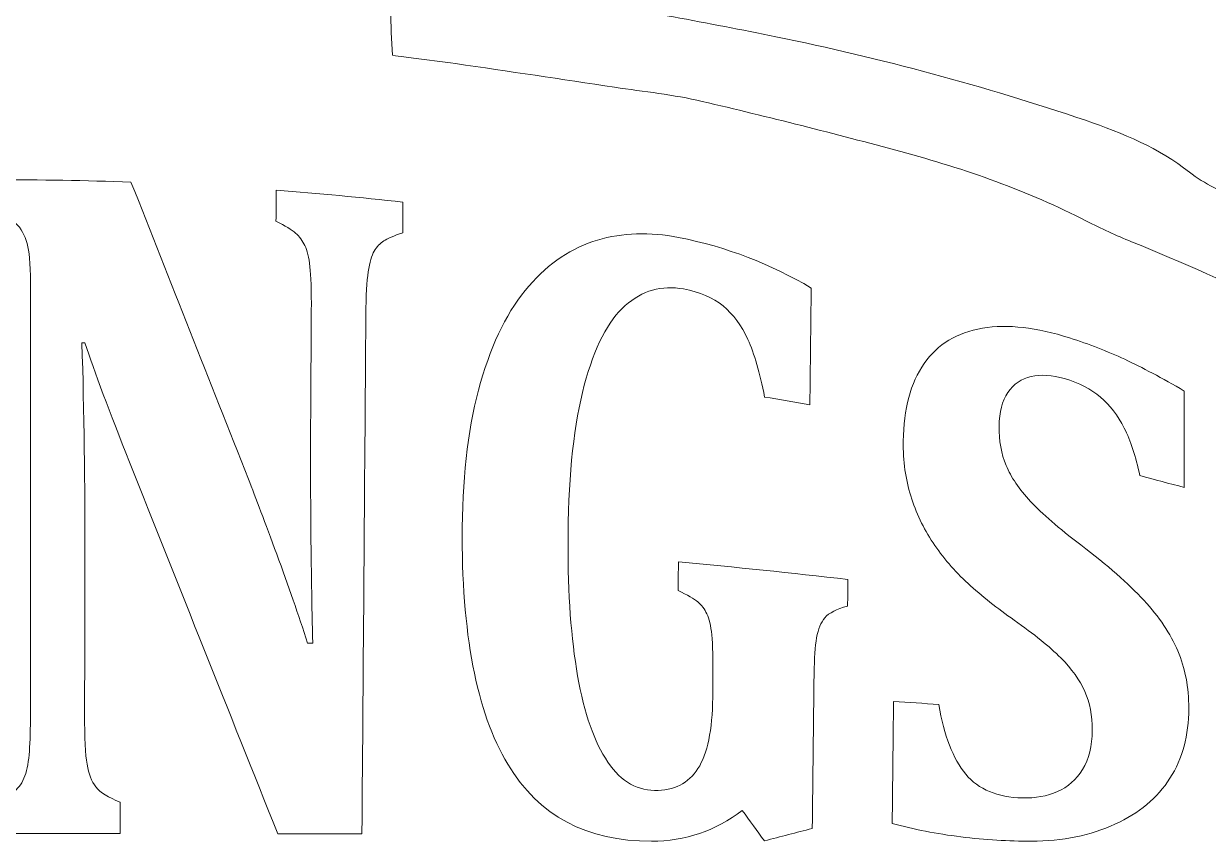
# Model space of a CAD drawing. Header units: inches. Extents: x 112 to 968, y -947 to -133.
# Drawn here: x 540 to 761.7, y -768.2 to -615.1 of the extents above; entities that cross this region are included whole.
import ezdxf

# ---------------------------------------------------------------- set-up
doc = ezdxf.new("R2010")
doc.units = ezdxf.units.IN
doc.header["$MEASUREMENT"] = 0
doc.layers.add('Layer 1', color=7, linetype='Continuous')

# ---------------------------------------------------------------- blocks, each defined once
blk = doc.blocks.new('block 7')
at = {"layer": 'Layer 1', "lineweight": 0}
blk.add_open_spline([(610.96, -648.52), (610.95, -650.43), (610.93, -652.33), (610.92, -654.24), (609.24, -654.81), (608.05, -655.33), (607.36, -655.78), (606.67, -656.23), (606.07, -656.87), (605.59, -657.69), (605.1, -658.52), (604.73, -659.81), (604.46, -661.56), (604.2, -663.31), (604.05, -666.01), (604.02, -669.68), (603.78, -702.05), (603.53, -734.43), (603.29, -766.81), (598.04, -766.8), (592.78, -766.8), (587.53, -766.79), (578.35, -743.9), (569.11, -720.6), (559.79, -697.22), (556.02, -687.73), (553.23, -680.28), (551.45, -674.87), (551.26, -674.87), (551.07, -674.86), (550.88, -674.86), (551.28, -687.71), (551.46, -701.27), (551.43, -715.54), (551.42, -725.15), (551.4, -734.76), (551.38, -744.38), (551.38, -748.86), (551.53, -751.99), (551.84, -753.78), (552.14, -755.58), (552.7, -757), (553.5, -758.04), (554.31, -759.09), (555.83, -760.03), (558.06, -760.87), (558.06, -762.84), (558.05, -764.81), (558.05, -766.77), (550.23, -766.77), (542.41, -766.77), (534.59, -766.77), (534.59, -764.8), (534.59, -762.82), (534.59, -760.85), (536.12, -760.25), (537.33, -759.6), (538.22, -758.88), (539.11, -758.16), (539.77, -757.19), (540.21, -755.96), (540.65, -754.74), (540.93, -753.2), (541.05, -751.34), (541.18, -749.49), (541.24, -747.16), (541.24, -744.35), (541.26, -718.49), (541.27, -692.64), (541.28, -666.78), (541.29, -662.29), (541.15, -659.2), (540.88, -657.49), (540.61, -655.79), (540.04, -654.37), (539.18, -653.23), (538.32, -652.09), (536.78, -651.1), (534.56, -650.27), (534.56, -648.29), (534.56, -646.32), (534.56, -644.34), (543.06, -644.32), (551.56, -644.45), (560.06, -644.75), (567.44, -663.34), (574.77, -681.94), (582.05, -700.37), (583.4, -703.85), (585.17, -708.55), (587.34, -714.45), (589.51, -720.35), (591.43, -725.9), (593.1, -731.1), (593.43, -731.11), (593.76, -731.12), (594.09, -731.13), (593.73, -717.12), (593.6, -701.82), (593.71, -685.23), (593.74, -679.78), (593.78, -674.33), (593.81, -668.88), (593.84, -665.07), (593.75, -662.31), (593.55, -660.6), (593.36, -658.88), (593.04, -657.57), (592.61, -656.65), (592.17, -655.74), (591.59, -654.96), (590.87, -654.31), (590.13, -653.67), (588.91, -652.93), (587.2, -652.1), (587.21, -650.16), (587.23, -648.21), (587.24, -646.27), (595.16, -646.88), (603.07, -647.63), (610.96, -648.52)], degree=3, knots=[0, 0, 0, 0, 1, 1, 1, 2, 2, 2, 3, 3, 3, 4, 4, 4, 5, 5, 5, 6, 6, 6, 7, 7, 7, 8, 8, 8, 9, 9, 9, 10, 10, 10, 11, 11, 11, 12, 12, 12, 13, 13, 13, 14, 14, 14, 15, 15, 15, 16, 16, 16, 17, 17, 17, 18, 18, 18, 19, 19, 19, 20, 20, 20, 21, 21, 21, 22, 22, 22, 23, 23, 23, 24, 24, 24, 25, 25, 25, 26, 26, 26, 27, 27, 27, 28, 28, 28, 29, 29, 29, 30, 30, 30, 31, 31, 31, 32, 32, 32, 33, 33, 33, 34, 34, 34, 35, 35, 35, 36, 36, 36, 37, 37, 37, 38, 38, 38, 39, 39, 39, 40, 40, 40, 40], dxfattribs=at)
blk = doc.blocks.new('block 8')
at = {"layer": 'Layer 1', "lineweight": 0}
blk.add_open_spline([(687.37, -664.6), (687.29, -671.9), (687.2, -679.19), (687.12, -686.49), (684.3, -685.98), (681.47, -685.49), (678.64, -685.01), (677.75, -680.46), (676.7, -676.86), (675.51, -674.24), (674.32, -671.62), (672.77, -669.52), (670.87, -667.96), (668.96, -666.4), (666.5, -665.33), (663.48, -664.78), (659.38, -664.04), (655.73, -665.06), (652.55, -667.88), (649.36, -670.7), (646.81, -675.68), (644.9, -682.8), (643, -689.92), (641.98, -699.18), (641.87, -710.49), (641.76, -720.23), (642.28, -728.73), (643.43, -735.92), (644.57, -743.12), (646.38, -748.7), (648.84, -752.67), (651.3, -756.65), (654.37, -758.62), (658.05, -758.68), (661.69, -758.74), (664.4, -757.36), (666.17, -754.6), (667.94, -751.83), (668.86, -747.41), (668.93, -741.28), (668.94, -740.27), (668.95, -739.26), (668.96, -738.25), (669.01, -734.2), (668.94, -731.31), (668.76, -729.56), (668.57, -727.82), (668.26, -726.5), (667.84, -725.61), (667.42, -724.72), (666.85, -723.98), (666.16, -723.39), (665.46, -722.8), (664.23, -722.08), (662.45, -721.23), (662.48, -719.45), (662.5, -717.67), (662.52, -715.9), (673.11, -716.86), (683.68, -717.96), (694.24, -719.17), (694.22, -720.84), (694.2, -722.5), (694.18, -724.17), (692.11, -724.72), (690.7, -725.45), (689.94, -726.35), (689.19, -727.24), (688.67, -728.49), (688.38, -730.08), (688.09, -731.67), (687.94, -733.93), (687.9, -736.85), (687.79, -746.51), (687.68, -756.16), (687.57, -765.82), (684.58, -766.58), (681.6, -767.34), (678.61, -768.12), (677.23, -766.24), (675.84, -764.35), (674.46, -762.44), (669.49, -766.23), (663.82, -768.2), (657.45, -768.2), (645.37, -768.22), (636.41, -763.51), (630.57, -753.76), (624.73, -744.03), (621.88, -729.14), (622.06, -709.37), (622.16, -698.98), (623.3, -689.92), (625.5, -682.28), (627.69, -674.64), (630.7, -668.61), (634.52, -664.25), (638.33, -659.89), (642.61, -657.01), (647.35, -655.61), (652.08, -654.22), (657.15, -654.07), (662.53, -655.12), (671.6, -656.9), (679.87, -660.16), (687.37, -664.6)], degree=3, knots=[0, 0, 0, 0, 1, 1, 1, 2, 2, 2, 3, 3, 3, 4, 4, 4, 5, 5, 5, 6, 6, 6, 7, 7, 7, 8, 8, 8, 9, 9, 9, 10, 10, 10, 11, 11, 11, 12, 12, 12, 13, 13, 13, 14, 14, 14, 15, 15, 15, 16, 16, 16, 17, 17, 17, 18, 18, 18, 19, 19, 19, 20, 20, 20, 21, 21, 21, 22, 22, 22, 23, 23, 23, 24, 24, 24, 25, 25, 25, 26, 26, 26, 27, 27, 27, 28, 28, 28, 29, 29, 29, 30, 30, 30, 31, 31, 31, 32, 32, 32, 33, 33, 33, 34, 34, 34, 35, 35, 35, 35], dxfattribs=at)
blk = doc.blocks.new('block 9')
at = {"layer": 'Layer 1', "lineweight": 0}
blk.add_open_spline([(711.25, -742.59), (712.23, -748.42), (713.91, -752.78), (716.3, -755.65), (718.69, -758.53), (722.22, -759.98), (726.88, -760.09), (729.32, -760.16), (731.51, -759.75), (733.46, -758.91), (735.41, -758.06), (736.97, -756.67), (738.16, -754.74), (739.35, -752.81), (739.95, -750.38), (739.96, -747.42), (739.98, -744.68), (739.51, -742.26), (738.58, -740.14), (737.65, -738.03), (736.14, -735.94), (734.06, -733.85), (731.98, -731.76), (729.08, -729.43), (725.36, -726.81), (722.17, -724.59), (719.29, -722.3), (716.72, -719.94), (714.16, -717.58), (711.97, -715.04), (710.17, -712.31), (708.36, -709.58), (706.97, -706.65), (706, -703.54), (705.02, -700.42), (704.56, -697), (704.59, -693.3), (704.66, -687.24), (705.96, -682.34), (708.5, -678.73), (711.04, -675.13), (714.68, -672.91), (719.41, -672.12), (724.13, -671.34), (729.58, -671.97), (735.73, -673.94), (739.33, -675.09), (742.76, -676.44), (746.03, -677.95), (749.29, -679.46), (753.01, -681.45), (757.19, -683.89), (757.19, -689.91), (757.19, -695.93), (757.18, -701.95), (754.42, -701.2), (751.64, -700.47), (748.87, -699.74), (748.11, -696.16), (747.13, -693.18), (745.95, -690.82), (744.76, -688.46), (743.28, -686.52), (741.5, -685.02), (739.73, -683.53), (737.48, -682.36), (734.77, -681.57), (732.45, -680.9), (730.38, -680.76), (728.54, -681.17), (726.71, -681.59), (725.25, -682.58), (724.17, -684.15), (723.1, -685.73), (722.55, -687.84), (722.53, -690.47), (722.5, -693.19), (722.94, -695.65), (723.84, -697.83), (724.75, -700.01), (726.27, -702.27), (728.42, -704.57), (730.57, -706.87), (733.71, -709.6), (737.81, -712.71), (742.82, -716.52), (746.75, -719.96), (749.62, -723.08), (752.49, -726.2), (754.61, -729.35), (755.98, -732.57), (757.35, -735.79), (758.03, -739.35), (758.03, -743.32), (758.03, -748.41), (756.86, -752.71), (754.51, -756.41), (752.16, -760.09), (748.72, -762.97), (744.21, -765.03), (739.69, -767.09), (734.47, -768.2), (728.56, -768.2), (724.34, -768.2), (719.94, -767.94), (715.38, -767.38), (710.82, -766.82), (706.53, -765.99), (702.53, -764.86), (702.61, -757.25), (702.7, -749.63), (702.78, -742.02), (705.6, -742.2), (708.43, -742.39), (711.25, -742.59)], degree=3, knots=[0, 0, 0, 0, 1, 1, 1, 2, 2, 2, 3, 3, 3, 4, 4, 4, 5, 5, 5, 6, 6, 6, 7, 7, 7, 8, 8, 8, 9, 9, 9, 10, 10, 10, 11, 11, 11, 12, 12, 12, 13, 13, 13, 14, 14, 14, 15, 15, 15, 16, 16, 16, 17, 17, 17, 18, 18, 18, 19, 19, 19, 20, 20, 20, 21, 21, 21, 22, 22, 22, 23, 23, 23, 24, 24, 24, 25, 25, 25, 26, 26, 26, 27, 27, 27, 28, 28, 28, 29, 29, 29, 30, 30, 30, 31, 31, 31, 32, 32, 32, 33, 33, 33, 34, 34, 34, 35, 35, 35, 36, 36, 36, 37, 37, 37, 38, 38, 38, 38], dxfattribs=at)
blk = doc.blocks.new('block 3')
at = {"layer": 'Layer 1'}
for name in ['block 7', 'block 8', 'block 9']:
    blk.add_blockref(name, (0, 0), dxfattribs=at)
blk = doc.blocks.new('block 25')
at = {"layer": 'Layer 1', "lineweight": 0}
blk.add_open_spline([(967.89, -491.08), (966.59, -492.04), (965.29, -493), (963.48, -494.33), (963.23, -497.7), (960.65, -500.79), (957.85, -503.73), (954.63, -507.1), (952.05, -510.77), (950.04, -514.77), (946.86, -521.12), (943.68, -527.47), (940.43, -533.79), (939.08, -536.43), (937.67, -539.06), (936.09, -541.6), (931.33, -549.24), (925.19, -555.76), (915.88, -559.61), (915.9, -559.89), (915.85, -560.13), (915.94, -560.31), (922.07, -571.85), (926.02, -584), (929.83, -596.2), (930.71, -599), (931.61, -601.8), (932.49, -604.61), (934.93, -612.41), (938.41, -619.84), (943.32, -626.75), (944.02, -627.73), (944.74, -628.71), (945.29, -629.75), (946.73, -632.46), (948.59, -634.76), (952.02, -635.83), (952.73, -636.06), (953.37, -636.58), (953.9, -637.08), (956, -639.03), (955.73, -641.56), (953.18, -643.24), (950.56, -644.97), (947.56, -646.04), (944.35, -646.69), (938.26, -647.9), (932.1, -647.75), (925.93, -647.16), (915.14, -646.12), (904.33, -645.18), (893.57, -643.94), (880.62, -642.45), (867.67, -640.89), (854.79, -639), (842.37, -637.17), (830.41, -633.88), (819.28, -628.56), (819.06, -628.45), (818.8, -628.4), (818.33, -628.24), (818.01, -628.92), (817.64, -629.58), (817.36, -630.26), (812.24, -642.62), (808.32, -655.23), (806.58, -668.34), (806.11, -671.84), (802.1, -674.77), (797.92, -674.73), (793.72, -674.68), (789.66, -673.89), (785.78, -672.56), (782.16, -671.33), (778.54, -670.03), (775.17, -668.37), (766.07, -663.91), (756.78, -659.79), (747.33, -655.93), (744.45, -654.75), (741.6, -653.49), (738.87, -652.07), (727.95, -646.38), (716.21, -642.32), (704.13, -639.04), (691.82, -635.7), (679.42, -632.58), (666.98, -629.65), (661.63, -628.39), (656.06, -627.82), (650.58, -626.99), (640.66, -625.49), (630.74, -624.02), (620.81, -622.56), (618.2, -622.18), (615.57, -621.88), (612.96, -621.54), (611.74, -621.38), (610.53, -621.22), (609, -621.01), (608.89, -618.12), (608.59, -615.3), (608.73, -612.51), (608.89, -609.12), (611.07, -607.45), (614.94, -607.81), (622.4, -608.5), (629.84, -609.39), (637.28, -610.22), (638.4, -610.34), (639.46, -610.74), (640.62, -610.21), (641.07, -610), (641.83, -610.2), (642.43, -610.31), (655.2, -612.7), (668.03, -614.91), (680.74, -617.53), (700.44, -621.6), (719.78, -626.77), (738.67, -633.18), (745.7, -635.56), (752.5, -638.46), (758.14, -642.88), (761.05, -645.16), (764.21, -646.64), (767.78, -647.86), (772.95, -649.63), (777.94, -651.82), (783.03, -653.79), (785.18, -654.63), (787.38, -655.39), (789.73, -656.25), (790.81, -652.41), (791.76, -648.86), (792.8, -645.34), (798.13, -627.22), (805.53, -609.73), (813.62, -592.45), (819.94, -578.96), (827.81, -566.14), (835.65, -553.31), (840.54, -545.31), (845.26, -537.24), (850.05, -529.2), (850.49, -528.46), (850.85, -527.69), (851.31, -526.81), (850.8, -526.62), (850.45, -526.42), (850.06, -526.33), (840.12, -524.04), (830.68, -520.55), (821.11, -517.34), (798.68, -509.82), (775.96, -502.98), (753.06, -496.61), (728.66, -489.82), (704.17, -483.28), (679.66, -476.76), (676.5, -475.92), (673.07, -475.76), (669.75, -475.5), (656.82, -474.49), (643.89, -473.61), (630.96, -472.59), (625.95, -472.2), (620.94, -471.67), (616.16, -470.15), (614.76, -469.7), (613.4, -469.14), (612.03, -468.59), (610.48, -467.97), (609.34, -467.05), (609.56, -465.41), (609.77, -463.88), (611.07, -463.18), (612.63, -462.99), (616.1, -462.56), (619.61, -461.96), (623.1, -462.01), (627.67, -462.08), (632.23, -462.68), (636.8, -463.08), (638.45, -463.23), (640.06, -463.62), (641.67, -462.78), (642.18, -462.52), (643.05, -462.64), (643.72, -462.74), (665.14, -465.88), (686.61, -468.78), (707.96, -472.25), (734.19, -476.51), (760.12, -481.96), (785.62, -488.89), (786.29, -489.07), (786.97, -489.21), (787.83, -489.41), (788.03, -488.9), (788.24, -488.43), (788.4, -487.95), (790.26, -482.45), (793.8, -477.75), (797.7, -473.23), (799.81, -470.78), (802.3, -468.64), (805.34, -467.03), (807.2, -466.04), (809.07, -465.65), (811.36, -465.95), (814.84, -466.41), (818.39, -466.39), (821.9, -466.68), (832.21, -467.56), (842.25, -469.71), (852.32, -471.77), (861.86, -473.72), (871.4, -475.69), (881.01, -477.35), (890.49, -478.98), (900.13, -479.18), (909.75, -479.43), (919.18, -479.68), (928.62, -479.91), (938.04, -480.49), (946.34, -481), (954.43, -482.66), (962.22, -485.34), (964.48, -486.11), (966.6, -486.96), (967.97, -488.79), (967.94, -489.56), (967.92, -490.32), (967.89, -491.08)], degree=3, knots=[0, 0, 0, 0, 1, 1, 1, 2, 2, 2, 3, 3, 3, 4, 4, 4, 5, 5, 5, 6, 6, 6, 7, 7, 7, 8, 8, 8, 9, 9, 9, 10, 10, 10, 11, 11, 11, 12, 12, 12, 13, 13, 13, 14, 14, 14, 15, 15, 15, 16, 16, 16, 17, 17, 17, 18, 18, 18, 19, 19, 19, 20, 20, 20, 21, 21, 21, 22, 22, 22, 23, 23, 23, 24, 24, 24, 25, 25, 25, 26, 26, 26, 27, 27, 27, 28, 28, 28, 29, 29, 29, 30, 30, 30, 31, 31, 31, 32, 32, 32, 33, 33, 33, 34, 34, 34, 35, 35, 35, 36, 36, 36, 37, 37, 37, 38, 38, 38, 39, 39, 39, 40, 40, 40, 41, 41, 41, 42, 42, 42, 43, 43, 43, 44, 44, 44, 45, 45, 45, 46, 46, 46, 47, 47, 47, 48, 48, 48, 49, 49, 49, 50, 50, 50, 51, 51, 51, 52, 52, 52, 53, 53, 53, 54, 54, 54, 55, 55, 55, 56, 56, 56, 57, 57, 57, 58, 58, 58, 59, 59, 59, 60, 60, 60, 61, 61, 61, 62, 62, 62, 63, 63, 63, 64, 64, 64, 65, 65, 65, 66, 66, 66, 67, 67, 67, 68, 68, 68, 69, 69, 69, 70, 70, 70, 71, 71, 71, 72, 72, 72, 73, 73, 73, 74, 74, 74, 75, 75, 75, 76, 76, 76, 77, 77, 77, 78, 78, 78, 78], dxfattribs=at)
blk = doc.blocks.new('block 24')
at = {"layer": 'Layer 1'}
blk.add_blockref('block 25', (0, 0), dxfattribs=at)
blk = doc.blocks.new('block 2')
at = {"layer": 'Layer 1'}
for name in ['block 24', 'block 3']:
    blk.add_blockref(name, (0, 0), dxfattribs=at)

msp = doc.modelspace()

# ---------------------------------------------------------------- block references
at = {"layer": 'Layer 1'}
msp.add_blockref('block 2', (0, 0), dxfattribs=at)

doc.saveas('drawing.dxf')
